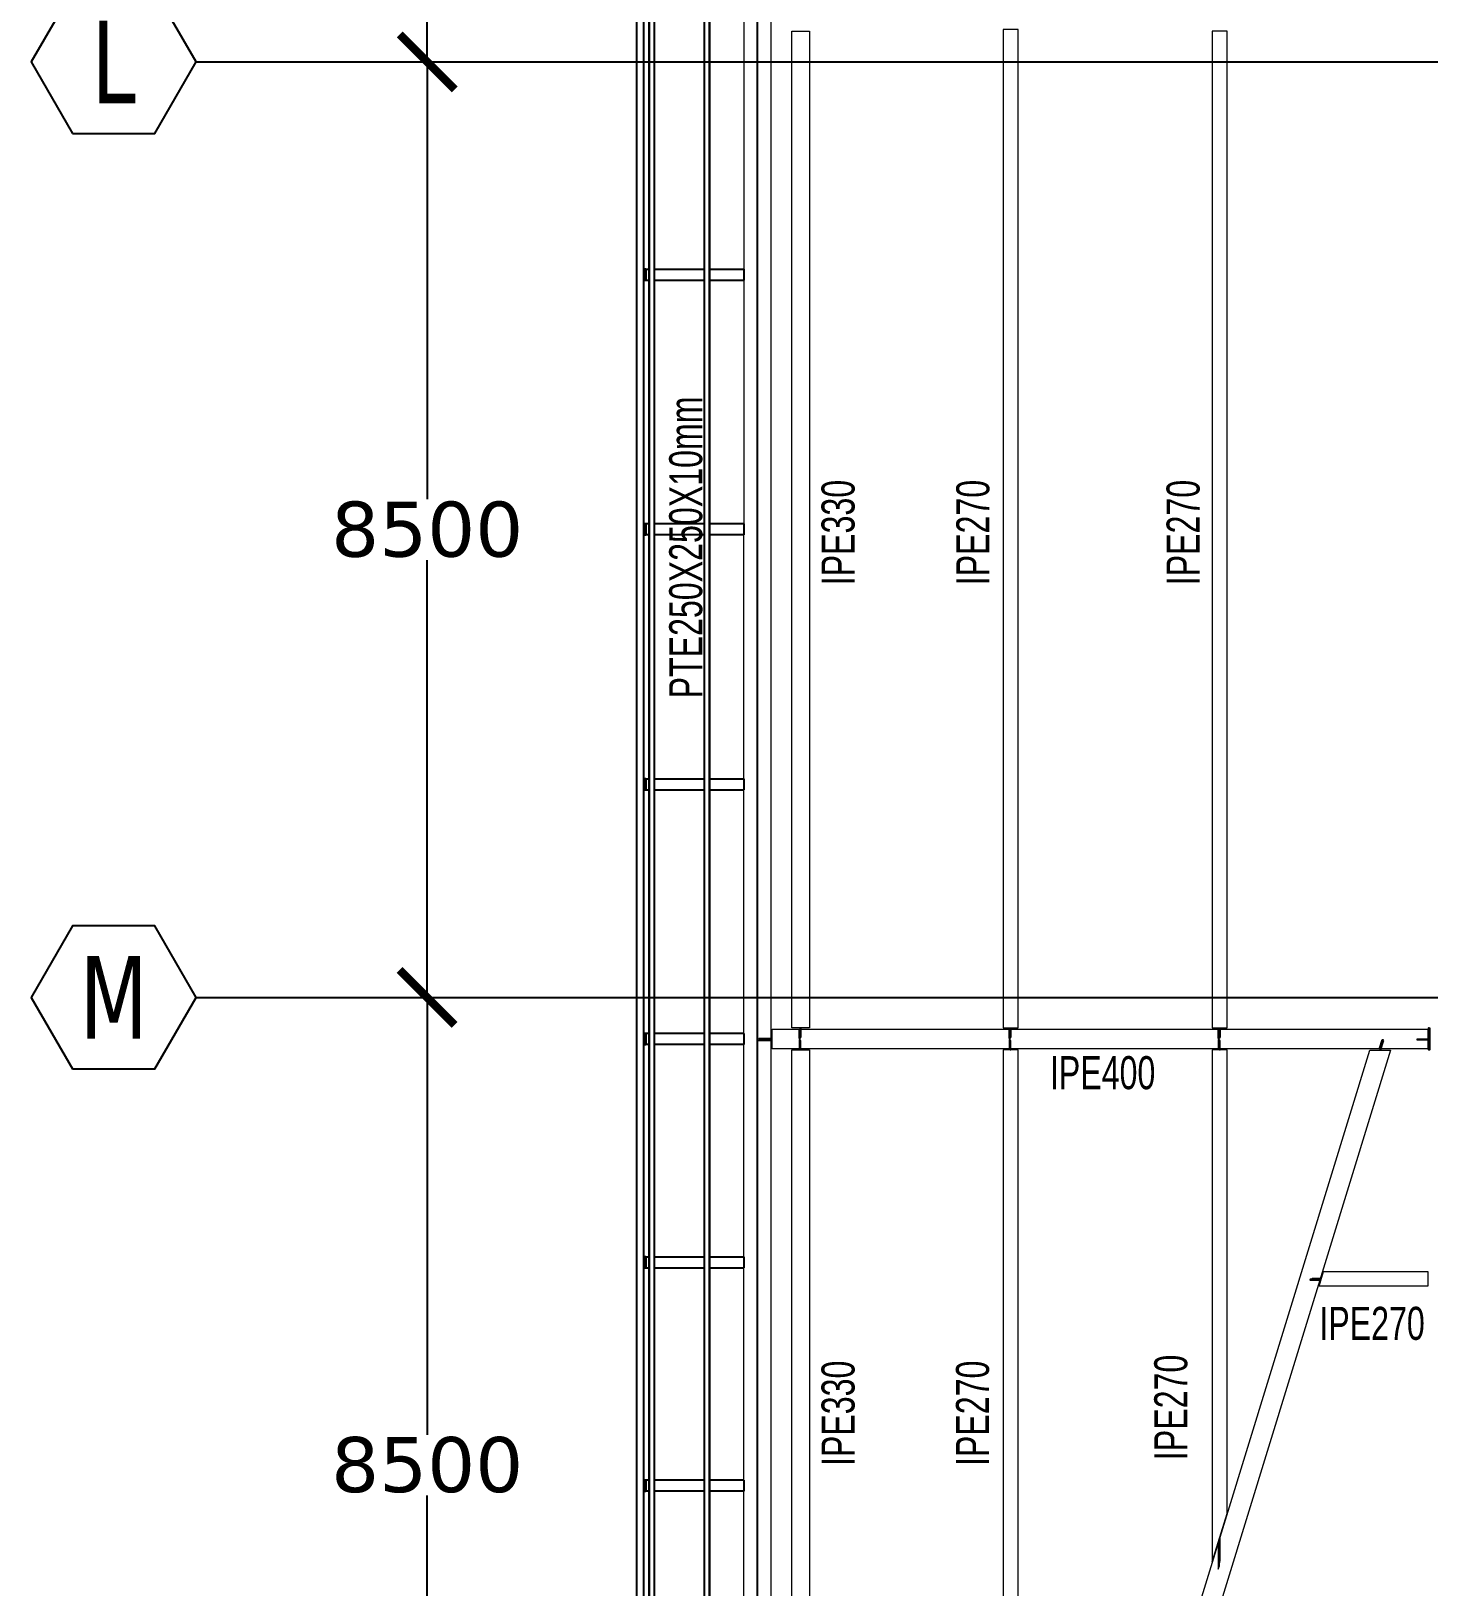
# Model space of a CAD drawing. Header units: millimetres. Extents: x -6598 to 74598, y -11659 to 33736.
# Drawn here: x -6598 to 6100, y 3143 to 17280 of the extents above; entities that cross this region are included whole.
import ezdxf
from ezdxf.enums import TextEntityAlignment as Align

# ---------------------------------------------------------------- set-up
doc = ezdxf.new("R2010")
doc.units = ezdxf.units.MM
for name, color, linetype, lineweight in [('0-1', 250, 'Continuous', 5), ('E_B_PLACA-1', 10, 'Continuous', 25), ('E_B_PLACA-2', 31, 'Continuous', 25), ('E_TEXTO', 3, 'Continuous', 9), ('E_VIGAS-1', 31, 'Continuous', 25), ('E_VIGAS-2', 10, 'Continuous', 25), ('HCB-VIGAS', 4, 'Continuous', 15)]:
    doc.layers.add(name, color=color, linetype=linetype, lineweight=lineweight)
for name, color, linetype in [('COTAS', 8, 'Continuous'), ('HCB-EJES', 1, 'Continuous'), ('HCB-PLATINAS', 5, 'Continuous'), ('HCB-ROTULOS', 2, 'Continuous')]:
    doc.layers.add(name, color=color, linetype=linetype)
doc.styles.add('Arial Narrow_1', font='', dxfattribs={"width": 0.85, "height": 0.3})
doc.styles.add('ROMANT', font='romant.shx', dxfattribs={"width": 0.8})
doc.styles.add('VERDANA', font='verdana.ttf')
doc.styles.get('Arial Narrow_1').set_extended_font_data('Arial Narrow')
doc.dimstyles.new('1.125', dxfattribs={"dimscale": 0, "dimtxt": 500, "dimasz": 500, "dimexe": 4, "dimexo": 4, "dimgap": 15, "dimtad": 0, "dimdec": 0, "dimzin": 4, "dimdsep": 46, "dimtxsty": 'ROMANT', "dimblk": 'ARCHTICK', "dimcen": -10, "dimclrd": 256, "dimclrt": 3, "dimadec": 0, "dimazin": 0, "dimtfac": 1, "dimtdec": 0, "dimtix": 1, "dimtmove": 0, "dimatfit": 0, "dimldrblk": 'OBLIQUE', "dimfxl": 0.05, "dimtolj": 1, "dimtzin": 0, "dimarcsym": 0})

# ---------------------------------------------------------------- blocks, each defined once
blk = doc.blocks.new('EST_SFM_VIGA-METALICA-SECCION-C - EST_SFM_VIGA-METALICA-UPN160-1601879-_34_00m_N_E_-NIVEL-9 DOC')
at = {"layer": 'E_VIGAS-1'}
for p, q in [((14.461, 0.047), (-14.461, 0.047)), ((-14.466, -0.018), (14.466, -0.018))]:
    blk.add_line(p, q, dxfattribs=at)
blk = doc.blocks.new('EST_SFM_VIGA-METALICA-SECCION-C - EST_SFM_VIGA-METALICA-UPN100-1529610-_34_00m_N_E_-NIVEL-9 DOC')
at = {"layer": 'E_VIGAS-2'}
for p, q in [((14.393, 0.032), (-14.441, 0.032)), ((-14.442, -0.018), (14.393, -0.018))]:
    blk.add_line(p, q, dxfattribs=at)
blk = doc.blocks.new('EST_SFM_VIGA-METALICA-SECCION-C - EST_SFM_VIGA-METALICA-UPN100-1529678-_34_00m_N_E_-NIVEL-9 DOC')
at = {"layer": 'E_VIGAS-2'}
for p, q in [((13.374, 0.018), (-13.422, 0.018)), ((-13.504, -0.032), (13.456, -0.032))]:
    blk.add_line(p, q, dxfattribs=at)
blk = doc.blocks.new('DCTIB_CNI_EST_MOD-1A-FAC_0001_rvt-1-_34_00m_N_E_-NIVEL-9 DOC')
at = {"layer": 'E_B_PLACA-1'}
for p, q in [((-75.147, 138.995), (-75.147, 167.83)), ((-74.597, 166.81), (-74.597, 140.014))]:
    blk.add_line(p, q, dxfattribs=at)
at = {"layer": 'E_B_PLACA-2'}
for p, q in [((-75.147, 167.83), (-75.147, 138.995)), ((-74.597, 140.014), (-74.597, 166.81))]:
    blk.add_line(p, q, dxfattribs=at)
at = {"layer": 'E_VIGAS-1'}
for p, q in [((-75.177, 155.778), (-75.195, 155.778)), ((-75.195, 155.731), (-75.181, 155.731)), ((-75.181, 155.725), (-75.195, 155.725)), ((-75.195, 155.678), (-75.177, 155.678)), ((-75.181, 155.731), (-75.176, 155.731)), ((-75.181, 155.731), (-75.176, 155.731)), ((-75.177, 155.731), (-75.181, 155.731)), ((-75.176, 155.725), (-75.181, 155.725)), ((-75.181, 155.725), (-75.177, 155.725)), ((-75.176, 155.725), (-75.181, 155.725)), ((-75.177, 155.741), (-75.177, 155.778)), ((-75.177, 155.778), (-75.175, 155.778)), ((-75.177, 155.678), (-75.177, 155.716)), ((-75.175, 155.678), (-75.177, 155.678)), ((-75.175, 155.678), (-75.175, 155.778)), ((-75.175, 155.778), (-75.147, 155.778)), ((-75.175, 155.778), (-75.175, 155.678)), ((-75.175, 155.678), (-75.147, 155.678)), ((-74.597, 155.778), (-74.286, 155.778)), ((-74.597, 155.678), (-74.286, 155.678)), ((-74.286, 155.778), (-74.286, 155.678)), ((-75.177, 153.464), (-75.195, 153.464)), ((-75.195, 153.417), (-75.181, 153.417)), ((-75.181, 153.411), (-75.195, 153.411)), ((-75.181, 153.417), (-75.176, 153.417)), ((-75.181, 153.417), (-75.176, 153.417)), ((-75.177, 153.417), (-75.181, 153.417)), ((-75.176, 153.411), (-75.181, 153.411)), ((-75.181, 153.411), (-75.177, 153.411)), ((-75.176, 153.411), (-75.181, 153.411)), ((-75.177, 153.464), (-75.175, 153.464)), ((-75.177, 153.426), (-75.177, 153.464)), ((-75.177, 153.364), (-75.177, 153.401)), ((-75.175, 153.364), (-75.175, 153.464)), ((-75.175, 153.464), (-75.175, 153.364)), ((-75.147, 153.464), (-75.175, 153.464)), ((-74.287, 153.464), (-74.597, 153.464)), ((-74.287, 153.464), (-74.287, 153.364)), ((-75.195, 153.364), (-75.177, 153.364)), ((-75.175, 153.364), (-75.177, 153.364)), ((-75.147, 153.364), (-75.175, 153.364)), ((-74.287, 153.364), (-74.597, 153.364)), ((-75.177, 151.149), (-75.195, 151.149)), ((-75.177, 151.112), (-75.177, 151.149)), ((-75.177, 151.149), (-75.175, 151.149)), ((-75.175, 151.049), (-75.175, 151.149)), ((-75.175, 151.149), (-75.147, 151.149)), ((-75.175, 151.149), (-75.175, 151.049)), ((-74.597, 151.149), (-74.287, 151.149)), ((-74.287, 151.149), (-74.287, 151.049)), ((-75.195, 151.102), (-75.181, 151.102)), ((-75.181, 151.097), (-75.195, 151.097)), ((-75.195, 151.049), (-75.177, 151.049)), ((-75.181, 151.102), (-75.176, 151.102)), ((-75.181, 151.102), (-75.176, 151.102)), ((-75.177, 151.102), (-75.181, 151.102)), ((-75.176, 151.097), (-75.181, 151.097)), ((-75.181, 151.097), (-75.177, 151.097)), ((-75.176, 151.097), (-75.181, 151.097)), ((-75.177, 151.049), (-75.177, 151.087)), ((-75.175, 151.049), (-75.177, 151.049)), ((-75.175, 151.049), (-75.147, 151.049)), ((-74.597, 151.049), (-74.287, 151.049)), ((-75.177, 148.835), (-75.195, 148.835)), ((-75.195, 148.788), (-75.181, 148.788)), ((-75.181, 148.782), (-75.195, 148.782)), ((-75.195, 148.735), (-75.177, 148.735)), ((-75.181, 148.788), (-75.176, 148.788)), ((-75.181, 148.788), (-75.176, 148.788)), ((-75.177, 148.788), (-75.181, 148.788)), ((-75.176, 148.782), (-75.181, 148.782)), ((-75.181, 148.782), (-75.177, 148.782)), ((-75.176, 148.782), (-75.181, 148.782)), ((-75.177, 148.835), (-75.175, 148.835)), ((-75.177, 148.798), (-75.177, 148.835)), ((-75.177, 148.735), (-75.177, 148.772)), ((-75.175, 148.735), (-75.177, 148.735)), ((-75.175, 148.735), (-75.175, 148.835)), ((-75.175, 148.835), (-75.175, 148.735)), ((-75.147, 148.835), (-75.175, 148.835)), ((-75.147, 148.735), (-75.175, 148.735)), ((-74.287, 148.835), (-74.597, 148.835)), ((-74.287, 148.735), (-74.597, 148.735)), ((-74.287, 148.835), (-74.287, 148.735)), ((-75.177, 146.804), (-75.195, 146.804)), ((-75.195, 146.757), (-75.181, 146.757)), ((-75.181, 146.752), (-75.195, 146.752)), ((-75.181, 146.757), (-75.176, 146.757)), ((-75.181, 146.757), (-75.176, 146.757)), ((-75.177, 146.757), (-75.181, 146.757)), ((-75.176, 146.752), (-75.181, 146.752)), ((-75.181, 146.752), (-75.177, 146.752)), ((-75.176, 146.752), (-75.181, 146.752)), ((-75.177, 146.767), (-75.177, 146.804)), ((-75.177, 146.804), (-75.175, 146.804)), ((-75.177, 146.704), (-75.177, 146.742)), ((-75.175, 146.704), (-75.175, 146.804)), ((-75.175, 146.804), (-75.147, 146.804)), ((-75.175, 146.804), (-75.175, 146.704)), ((-74.597, 146.804), (-74.286, 146.804)), ((-74.286, 146.804), (-74.286, 146.704)), ((-75.195, 146.704), (-75.177, 146.704)), ((-75.175, 146.704), (-75.177, 146.704)), ((-75.175, 146.704), (-75.147, 146.704)), ((-74.597, 146.704), (-74.286, 146.704)), ((-75.177, 144.774), (-75.195, 144.774)), ((-75.177, 144.774), (-75.175, 144.774)), ((-75.177, 144.736), (-75.177, 144.774)), ((-75.175, 144.674), (-75.175, 144.774)), ((-75.175, 144.774), (-75.175, 144.674)), ((-75.147, 144.774), (-75.175, 144.774)), ((-74.286, 144.774), (-74.597, 144.774)), ((-74.286, 144.774), (-74.286, 144.674)), ((-75.195, 144.726), (-75.181, 144.726)), ((-75.181, 144.721), (-75.195, 144.721)), ((-75.195, 144.674), (-75.177, 144.674)), ((-75.181, 144.726), (-75.176, 144.726)), ((-75.181, 144.726), (-75.176, 144.726)), ((-75.177, 144.726), (-75.181, 144.726)), ((-75.176, 144.721), (-75.181, 144.721)), ((-75.181, 144.721), (-75.177, 144.721)), ((-75.176, 144.721), (-75.181, 144.721)), ((-75.177, 144.674), (-75.177, 144.711)), ((-75.175, 144.674), (-75.177, 144.674)), ((-75.147, 144.674), (-75.175, 144.674)), ((-74.286, 144.674), (-74.597, 144.674))]:
    blk.add_line(p, q, dxfattribs=at)
for points, knots in [([(-75.181, 155.731), (-75.181, 155.731), (-75.18, 155.731), (-75.179, 155.732), (-75.178, 155.733), (-75.177, 155.734), (-75.177, 155.735), (-75.177, 155.736), (-75.177, 155.738), (-75.177, 155.74), (-75.177, 155.741)], [0, 0, 0, 0, 0.142857, 0.285714, 0.428571, 0.571429, 0.678571, 0.732143, 0.785714, 1, 1, 1, 1]), ([(-75.177, 155.716), (-75.177, 155.716), (-75.177, 155.718), (-75.177, 155.72), (-75.177, 155.722), (-75.178, 155.724), (-75.179, 155.725), (-75.181, 155.725), (-75.181, 155.725)], [0, 0, 0, 0, 0.142857, 0.285714, 0.428571, 0.571429, 0.785714, 1, 1, 1, 1]), ([(-75.181, 153.417), (-75.181, 153.417), (-75.18, 153.417), (-75.179, 153.417), (-75.178, 153.418), (-75.177, 153.42), (-75.177, 153.421), (-75.177, 153.422), (-75.177, 153.424), (-75.177, 153.425), (-75.177, 153.426)], [0, 0, 0, 0, 0.142857, 0.285714, 0.428571, 0.571429, 0.678571, 0.732143, 0.785714, 1, 1, 1, 1]), ([(-75.177, 153.403), (-75.177, 153.403), (-75.177, 153.404), (-75.177, 153.406), (-75.177, 153.408), (-75.178, 153.409), (-75.179, 153.411), (-75.181, 153.411), (-75.181, 153.411)], [0.0997345, 0.0997345, 0.0997345, 0.0997345, 0.1428571, 0.2857143, 0.4285714, 0.5714286, 0.7857143, 1, 1, 1, 1]), ([(-75.181, 151.102), (-75.181, 151.102), (-75.18, 151.102), (-75.179, 151.103), (-75.178, 151.104), (-75.177, 151.105), (-75.177, 151.107), (-75.177, 151.108), (-75.177, 151.109), (-75.177, 151.111), (-75.177, 151.112)], [0, 0, 0, 0, 0.142857, 0.285714, 0.428571, 0.571429, 0.678571, 0.732143, 0.785714, 1, 1, 1, 1]), ([(-75.177, 151.087), (-75.177, 151.088), (-75.177, 151.089), (-75.177, 151.091), (-75.177, 151.093), (-75.178, 151.095), (-75.179, 151.096), (-75.181, 151.097), (-75.181, 151.097)], [0, 0, 0, 0, 0.142857, 0.285714, 0.428571, 0.571429, 0.785714, 1, 1, 1, 1]), ([(-75.181, 148.788), (-75.181, 148.788), (-75.18, 148.788), (-75.179, 148.788), (-75.178, 148.79), (-75.177, 148.791), (-75.177, 148.792), (-75.177, 148.793), (-75.177, 148.795), (-75.177, 148.796), (-75.177, 148.798)], [0, 0, 0, 0, 0.142857, 0.285714, 0.428571, 0.571429, 0.678571, 0.732143, 0.785714, 1, 1, 1, 1]), ([(-75.177, 148.772), (-75.177, 148.773), (-75.177, 148.775), (-75.177, 148.777), (-75.177, 148.779), (-75.178, 148.781), (-75.179, 148.782), (-75.181, 148.782), (-75.181, 148.782)], [0, 0, 0, 0, 0.142857, 0.285714, 0.428571, 0.571429, 0.785714, 1, 1, 1, 1]), ([(-75.181, 146.757), (-75.181, 146.757), (-75.18, 146.757), (-75.179, 146.758), (-75.178, 146.759), (-75.177, 146.76), (-75.177, 146.762), (-75.177, 146.763), (-75.177, 146.764), (-75.177, 146.766), (-75.177, 146.767)], [0, 0, 0, 0, 0.142857, 0.285714, 0.428571, 0.571429, 0.678571, 0.732143, 0.785714, 1, 1, 1, 1]), ([(-75.177, 146.742), (-75.177, 146.742), (-75.177, 146.744), (-75.177, 146.746), (-75.177, 146.748), (-75.178, 146.75), (-75.179, 146.751), (-75.181, 146.752), (-75.181, 146.752)], [0, 0, 0, 0, 0.142857, 0.285714, 0.428571, 0.571429, 0.785714, 1, 1, 1, 1]), ([(-75.181, 144.726), (-75.181, 144.726), (-75.18, 144.727), (-75.179, 144.727), (-75.178, 144.728), (-75.177, 144.73), (-75.177, 144.731), (-75.177, 144.732), (-75.177, 144.734), (-75.177, 144.735), (-75.177, 144.736)], [0, 0, 0, 0, 0.142857, 0.285714, 0.428571, 0.571429, 0.678571, 0.732143, 0.785714, 1, 1, 1, 1]), ([(-75.177, 144.711), (-75.177, 144.712), (-75.177, 144.713), (-75.177, 144.716), (-75.177, 144.718), (-75.178, 144.719), (-75.179, 144.721), (-75.181, 144.721), (-75.181, 144.721)], [0, 0, 0, 0, 0.142857, 0.285714, 0.428571, 0.571429, 0.785714, 1, 1, 1, 1])]:
    blk.add_open_spline(points, degree=3, knots=knots, dxfattribs=at)
at = {"layer": 'E_VIGAS-2'}
for p, q in [((-75.097, 155.778), (-74.647, 155.778)), ((-75.097, 155.678), (-74.647, 155.678)), ((-74.647, 153.464), (-75.097, 153.464)), ((-74.647, 153.364), (-75.097, 153.364)), ((-75.097, 151.149), (-74.647, 151.149)), ((-75.097, 151.049), (-74.647, 151.049)), ((-74.647, 148.835), (-75.097, 148.835)), ((-74.647, 148.735), (-75.097, 148.735)), ((-75.097, 146.804), (-74.647, 146.804)), ((-75.097, 146.704), (-74.647, 146.704)), ((-74.647, 144.774), (-75.097, 144.774)), ((-74.647, 144.674), (-75.097, 144.674))]:
    blk.add_line(p, q, dxfattribs=at)
at = {"layer": 'E_VIGAS-1'}
for name, p, rotation in [('EST_SFM_VIGA-METALICA-SECCION-C - EST_SFM_VIGA-METALICA-UPN160-1601879-_34_00m_N_E_-NIVEL-9 DOC', (-75.242, 153.412), 270), ('EST_SFM_VIGA-METALICA-SECCION-C - EST_SFM_VIGA-METALICA-UPN100-1529610-_34_00m_N_E_-NIVEL-9 DOC', (-75.13, 153.388), 269.9999999999999), ('EST_SFM_VIGA-METALICA-SECCION-C - EST_SFM_VIGA-METALICA-UPN100-1529678-_34_00m_N_E_-NIVEL-9 DOC', (-74.615, 153.388), 270.0000000000001)]:
    blk.add_blockref(name, p, dxfattribs=dict(at, rotation=rotation))
blk = doc.blocks.new('_ArchTick')
at = {"color": 0, "linetype": 'ByBlock', "const_width": 0.15}
blk.add_lwpolyline([(-0.5, -0.5), (0.5, 0.5)], dxfattribs=at)
blk = doc.blocks.new('*D452')
at = {"layer": 'COTAS', "color": 0, "lineweight": -2, "transparency": 16777216}
for p, q in [((-5094, 25500), (-2996, 25500)), ((-5094, 17000), (-2996, 17000))]:
    blk.add_line(p, q, dxfattribs=at)
at = {"layer": 'COTAS', "lineweight": -2, "transparency": 16777216}
for p, q in [((-3000, 25500), (-3000, 21526)), ((-3000, 17000), (-3000, 20974))]:
    blk.add_line(p, q, dxfattribs=at)
at = {"layer": 'Defpoints', "color": 0, "transparency": 16777216}
for p in [(-5098, 25500), (-3000, 25500), (-5098, 17000)]:
    blk.add_point(p, dxfattribs=at)
at = {"layer": 'COTAS', "lineweight": -2, "transparency": 16777216, "xscale": 500, "yscale": 500, "zscale": 500}
for p, rotation in [((-3000, 25500), 90), ((-3000, 17000), 270)]:
    blk.add_blockref('_ArchTick', p, dxfattribs=dict(at, rotation=rotation))
at = {"layer": 'COTAS', "color": 3, "transparency": 16777216, "insert": (-3000, 21250), "char_height": 500, "attachment_point": 5, "rotation": 0.01, "style": 'VERDANA'}
blk.add_mtext('\\A1;8500', dxfattribs=at)
blk = doc.blocks.new('_Oblique')
at = {"color": 0, "linetype": 'ByBlock', "lineweight": -2}
blk.add_line((-0.5, -0.5), (0.5, 0.5), dxfattribs=at)
blk = doc.blocks.new('*D453')
at = {"layer": 'COTAS', "color": 0, "lineweight": -2, "transparency": 16777216}
for p, q in [((-5094, 17000), (-2996, 17000)), ((-5094, 8500), (-2996, 8500))]:
    blk.add_line(p, q, dxfattribs=at)
at = {"layer": 'COTAS', "lineweight": -2, "transparency": 16777216}
for p, q in [((-3000, 17000), (-3000, 13026)), ((-3000, 8500), (-3000, 12474))]:
    blk.add_line(p, q, dxfattribs=at)
at = {"layer": 'Defpoints', "color": 0, "transparency": 16777216}
for p in [(-5098, 17000), (-5098, 8500), (-3000, 8500)]:
    blk.add_point(p, dxfattribs=at)
at = {"layer": 'COTAS', "lineweight": -2, "transparency": 16777216, "xscale": 500, "yscale": 500, "zscale": 500}
for p, rotation in [((-3000, 17000), 90), ((-3000, 8500), 270)]:
    blk.add_blockref('_ArchTick', p, dxfattribs=dict(at, rotation=rotation))
at = {"layer": 'COTAS', "color": 3, "transparency": 16777216, "insert": (-3000, 12750), "char_height": 500, "attachment_point": 5, "rotation": 0.01, "style": 'VERDANA'}
blk.add_mtext('\\A1;8500', dxfattribs=at)
blk = doc.blocks.new('*D454')
at = {"layer": 'COTAS', "color": 0, "lineweight": -2, "transparency": 16777216}
for p, q in [((-5094, 8500), (-2996, 8500)), ((-5094, 0), (-2996, 0))]:
    blk.add_line(p, q, dxfattribs=at)
at = {"layer": 'COTAS', "lineweight": -2, "transparency": 16777216}
for p, q in [((-3000, 8500), (-3000, 4526)), ((-3000, 0), (-3000, 3974))]:
    blk.add_line(p, q, dxfattribs=at)
at = {"layer": 'Defpoints', "color": 0, "transparency": 16777216}
for p in [(-5098, 8500), (-3000, 8500), (-5098, 0)]:
    blk.add_point(p, dxfattribs=at)
at = {"layer": 'COTAS', "lineweight": -2, "transparency": 16777216, "xscale": 500, "yscale": 500, "zscale": 500}
for p, rotation in [((-3000, 8500), 90), ((-3000, 0), 270)]:
    blk.add_blockref('_ArchTick', p, dxfattribs=dict(at, rotation=rotation))
at = {"layer": 'COTAS', "color": 3, "transparency": 16777216, "insert": (-3000, 4250), "char_height": 500, "attachment_point": 5, "rotation": 0.01, "style": 'VERDANA'}
blk.add_mtext('\\A1;8500', dxfattribs=at)

msp = doc.modelspace()

# ---------------------------------------------------------------- linework, layer by layer
at = {"layer": 'HCB-EJES'}
for p, q in [((0.1, -5780.2), (0.1, 31280.5)), ((-5098.2, 17000), (73098.4, 17000)), ((-5098.2, 8500), (73098.4, 8500))]:
    msp.add_line(p, q, dxfattribs=at)
at = {"layer": 'HCB-PLATINAS', "color": 4}
msp.add_lwpolyline([(6106, 8222.6), (6106, 8022.6), (6100, 8022.6), (6100, 8222.6)], close=True, dxfattribs=at)
at = {"layer": 'HCB-ROTULOS'}
for points in [[(-6223.2, 16350.5), (-5473.2, 16350.5), (-5098.2, 17000), (-5473.2, 17649.5), (-6223.2, 17649.5), (-6598.2, 17000)], [(-6223.2, 7850.5), (-5473.2, 7850.5), (-5098.2, 8500), (-5473.2, 9149.5), (-6223.2, 9149.5), (-6598.2, 8500)]]:
    msp.add_lwpolyline(points, close=True, dxfattribs=at)
at = {"layer": 'HCB-VIGAS'}
for points in [[(-125, 236.3), (125, 235.1), (125.1, 25265.1), (-124.9, 25266.3)], [(472.6, 8222.5), (312.6, 8222.5), (312.6, 17280.1), (472.6, 17280.1)], [(2232.5, 8222.5), (2367.5, 8222.5), (2367.5, 17295.2), (2232.5, 17295.2)], [(4132.5, 8222.5), (4267.5, 8222.5), (4267.5, 17280.1), (4132.5, 17280.1)], [(6090, 8032.5), (134.9, 8032.5), (134.9, 8212.5), (6090, 8212.5)], [(389.5, 8126.8), (379.5, 8126.8), (379.5, 8212.5), (389.5, 8212.5)], [(389.5, 8222.5), (395.7, 8222.5), (395.7, 8136.8), (389.5, 8136.8)], [(2296.9, 8126.8), (2286.9, 8126.8), (2286.9, 8212.5), (2296.9, 8212.5)], [(2296.9, 8222.5), (2303.1, 8222.5), (2303.1, 8136.8), (2296.9, 8136.8)], [(4196.9, 8126.8), (4186.9, 8126.8), (4186.9, 8212.5), (4196.9, 8212.5)], [(4196.9, 8222.5), (4203.1, 8222.5), (4203.1, 8136.8), (4196.9, 8136.8)], [(125, 8109.4), (125, 8119.4), (-0.2, 8119.4), (-0.2, 8109.4)], [(134.9, 8125.6), (11.5, 8125.6), (11.5, 8119.4), (134.9, 8119.4)], [(389.5, 8118.2), (379.5, 8118.2), (379.5, 8032.5), (389.5, 8032.5)], [(389.5, 8022.5), (395.7, 8022.5), (395.7, 8108.2), (389.5, 8108.2)], [(2296.9, 8118.2), (2286.9, 8118.2), (2286.9, 8032.5), (2296.9, 8032.5)], [(2296.9, 8022.5), (2303.1, 8022.5), (2303.1, 8108.2), (2296.9, 8108.2)], [(4196.9, 8118.2), (4186.9, 8118.2), (4186.9, 8032.5), (4196.9, 8032.5)], [(4196.9, 8022.5), (4203.1, 8022.5), (4203.1, 8108.2), (4196.9, 8108.2)], [(5674.2, 8118.2), (5684.7, 8118.2), (5658.2, 8032.5), (5647.8, 8032.5)], [(5661.5, 8020.6), (5654.6, 8020.6), (5681.6, 8108.3), (5687.9, 8106.3)], [(6100, 8119), (5990, 8119), (5990, 8113), (6100, 8113)], [(472.6, 895.2), (312.6, 895.2), (312.6, 8022.5), (472.6, 8022.5)], [(2232.5, 895.1), (2367.5, 895.1), (2367.5, 8022.5), (2232.5, 8022.5)], [(3155.6, 183.8), (5564, 8020.6), (5752.1, 8020.6), (3343.9, 183.8)], [(4132.6, 3371.6), (4267.5, 3810.6), (4267.5, 8022.5), (4132.5, 8022.5)], [(5109.6, 5929.7), (5112.6, 5939.5), (5023.1, 5939.6), (5020, 5929.6)], [(5039.1, 5945.8), (5037.2, 5939.6), (5122.6, 5939.5), (5124.5, 5945.7)], [(5144.2, 6010), (6091.1, 6009.9), (6091.1, 5874.9), (5102.8, 5875.2)], [(4196.7, 3570.4), (4186.6, 3537.5), (4186.6, 3303.4), (4196.6, 3336)], [(4196.6, 3363.1), (4203.4, 3384.5), (4203.3, 3601.8), (4196.7, 3580.4)]]:
    msp.add_lwpolyline(points, close=True, dxfattribs=at)

# ---------------------------------------------------------------- block references
at = {"layer": '0-1', "xscale": 1000, "yscale": 1000, "zscale": 1000}
msp.add_blockref('DCTIB_CNI_EST_MOD-1A-FAC_0001_rvt-1-_34_00m_N_E_-NIVEL-9 DOC', (74162.2, -140662.4), dxfattribs=at)

# ---------------------------------------------------------------- texts
at = {"layer": 'E_TEXTO', "char_height": 300, "attachment_point": 1, "rotation": 90, "style": 'Arial Narrow_1'}
for s, insert, width in [('PTE250X250X10mm', (-801.4, 11216.3), 3434.429), ('IPE330', (582.4, 12244.7), 1206.139), ('IPE270', (1807.1, 12244.7), 1206.139), ('IPE270', (3716.9, 12244.7), 1206.139), ('IPE270', (3605.3, 4294.9), 1206.139), ('IPE330', (582.4, 4241.3), 1206.139), ('IPE270', (1803.9, 4241.3), 1206.139)]:
    msp.add_mtext(s, dxfattribs=dict(at, insert=insert, width=width))
at = {"layer": 'E_TEXTO', "char_height": 300, "width": 1206.139, "attachment_point": 1, "style": 'Arial Narrow_1'}
for s, insert in [('IPE400', (2656.9, 7965.8)), ('IPE270', (5104.7, 5688))]:
    msp.add_mtext(s, dxfattribs=dict(at, insert=insert))
at = {"layer": 'HCB-ROTULOS', "color": 4, "style": 'VERDANA', "width": 0.7}
for s, p in [('L', (-5848.2, 17000)), ('M', (-5848.2, 8500))]:
    msp.add_text(s, height=750, dxfattribs=at).set_placement(p, align=Align.MIDDLE_CENTER)

# ---------------------------------------------------------------- dimensions: what is measured, and where the dimension line sits
at = {"layer": 'COTAS'}
for base, p1, p2, angle, picture, middle in [((-2999.9, 25500), (-5098.2, 17000), (-5098.2, 25500), 270, '*D452', (-2999.9, 21250)), ((-2999.9, 8500), (-5098.2, 17000), (-5098.2, 8500), 90, '*D453', (-2999.9, 12750)), ((-2999.9, 8500), (-5098.2, 0), (-5098.2, 8500), 270, '*D454', (-2999.9, 4250))]:
    dim = msp.add_linear_dim(base=base, p1=p1, p2=p2, angle=angle, dimstyle='1.125', override={"dimscale": 1, "dimtxsty": 'VERDANA'}, dxfattribs=at)
    dim.commit()
    dim.dimension.update_dxf_attribs({"geometry": picture, "text_midpoint": middle, "text_rotation": 0.01})

doc.saveas('drawing.dxf')
